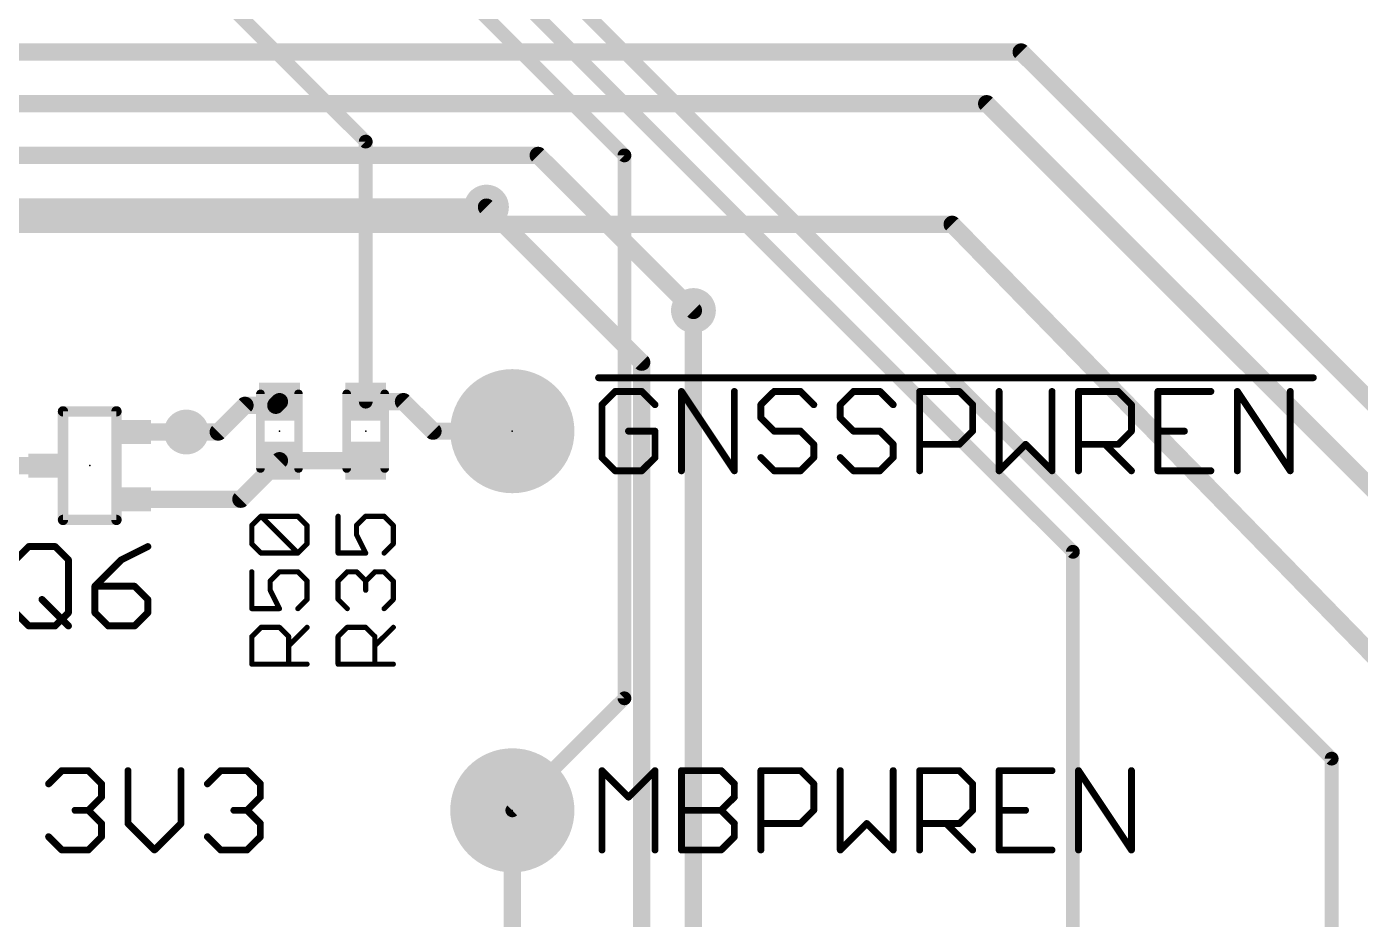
# Model space of a CAD drawing. Extents: x -18 to 144, y -21 to 125.
# Drawn here: x 34.89 to 54.52, y 27.86 to 41.01 of the extents above; entities that cross this region are included whole.
import ezdxf

# ---------------------------------------------------------------- set-up
doc = ezdxf.new("R2010")
doc.units = 0
for name, color, linetype in [('1', 251, 'CONTINUOUS'), ('15', 251, 'CONTINUOUS'), ('16', 175, 'CONTINUOUS'), ('17', 1, 'CONTINUOUS'), ('18', 82, 'CONTINUOUS'), ('21', 253, 'CONTINUOUS'), ('23', 7, 'CONTINUOUS'), ('25', 253, 'CONTINUOUS'), ('27', 251, 'CONTINUOUS')]:
    doc.layers.add(name, color=color, linetype=linetype)

# ---------------------------------------------------------------- blocks, each defined once
blk = doc.blocks.new('ROUNDP')
at = {"const_width": 0.5}
blk.add_lwpolyline([(0, -0.25, 1), (0, 0.25, 1), (0, -0.25)], format="xyb", dxfattribs=at)
blk = doc.blocks.new('RECT')
blk.add_solid([(-0.5, -0.5), (0.5, -0.5), (-0.5, 0.5), (0.5, 0.5)])
blk = doc.blocks.new('ROUNDV')
at = {"const_width": 0.5}
blk.add_lwpolyline([(0, -0.25, 1), (0, 0.25, 1), (0, -0.25)], format="xyb", dxfattribs=at)

msp = doc.modelspace()

# ---------------------------------------------------------------- linework, layer by layer
at = {"layer": '1'}
for points, const_width in [([(34.992, 49.336), (54.102, 30.226)], 0.2032), ([(34.492, 49.074), (50.292, 33.274)], 0.2032), ([(30.226, 48.9712), (39.878, 39.3192)], 0.2032), ([(33.992, 48.812), (43.688, 39.116)], 0.2032), ([(39.878, 39.3192), (39.878, 35.487)], 0.2032), ([(43.688, 39.116), (43.688, 31.115)], 0.2032), ([(37.7063, 35.0393), (38.1, 35.433)], 0.254), ([(38.1, 35.433), (38.554, 35.433)], 0.254), ([(38.554, 35.433), (38.608, 35.487)], 0.254), ([(39.878, 35.487), (40.4336, 35.487)], 0.254), ([(40.4336, 35.487), (40.8686, 35.052)], 0.254), ([(36.4617, 35.0393), (37.2364, 35.0393)], 0.254), ([(37.2364, 35.0393), (37.7063, 35.0393)], 0.254), ([(40.8686, 35.052), (42.037, 35.052)], 0.254), ([(35.1663, 34.544), (34.478, 34.544)], 0.254), ([(38.0397, 34.0487), (38.608, 34.617)], 0.254), ([(39.878, 34.617), (38.608, 34.617)], 0.254), ([(36.4617, 34.0487), (38.0397, 34.0487)], 0.254), ([(50.292, 33.274), (50.292, 25.4)], 0.2032), ([(43.688, 31.115), (42.037, 29.464)], 0.2032), ([(54.102, 30.226), (54.102, 25.4)], 0.2032), ([(42.037, 27.0256), (42.037, 29.464)], 0.254)]:
    msp.add_lwpolyline(points, dxfattribs=dict(at, const_width=const_width))
for points, const_width in [([(39.9288, 39.3192, 1), (39.8272, 39.3192)], 0.1016), ([(39.8421, 39.2833, 1), (39.9139, 39.3551)], 0.1016), ([(43.7388, 39.116, 1), (43.6372, 39.116)], 0.1016), ([(43.6521, 39.0801, 1), (43.7239, 39.1519)], 0.1016), ([(38.1, 35.4965, 1), (38.1, 35.3695)], 0.127), ([(38.1449, 35.3881, 1), (38.0551, 35.4779)], 0.127), ([(38.554, 35.3695, 1), (38.554, 35.4965)], 0.127), ([(38.6529, 35.4421, 1), (38.5631, 35.5319)], 0.127), ([(39.878, 35.5505, 1), (39.878, 35.4235)], 0.127), ([(40.4785, 35.5319, 1), (40.3887, 35.4421)], 0.127), ([(40.4336, 35.4235, 1), (40.4336, 35.5505)], 0.127), ([(38.5091, 35.4779, 1), (38.5989, 35.3881)], 0.127), ([(39.8272, 35.487, 1), (39.9288, 35.487)], 0.1016), ([(36.4617, 35.1028, 1), (36.4617, 34.9758)], 0.127), ([(37.2364, 35.1028, 1), (37.2364, 34.9758)], 0.127), ([(37.2364, 34.9758, 1), (37.2364, 35.1028)], 0.127), ([(37.7063, 34.9758, 1), (37.7063, 35.1028)], 0.127), ([(40.8686, 35.1155, 1), (40.8686, 34.9885)], 0.127), ([(40.8237, 35.0071, 1), (40.9135, 35.0969)], 0.127), ([(42.037, 34.9885, 1), (42.037, 35.1155)], 0.127), ([(37.6614, 35.0842, 1), (37.7512, 34.9944)], 0.127), ([(35.1663, 34.4805, 1), (35.1663, 34.6075)], 0.127), ([(38.608, 34.6805, 1), (38.608, 34.5535)], 0.127), ([(38.6529, 34.5721, 1), (38.5631, 34.6619)], 0.127), ([(39.878, 34.5535, 1), (39.878, 34.6805)], 0.127), ([(36.4617, 34.1122, 1), (36.4617, 33.9852)], 0.127), ([(38.0397, 33.9852, 1), (38.0397, 34.1122)], 0.127), ([(37.9948, 34.0936, 1), (38.0846, 34.0038)], 0.127), ([(50.3428, 33.274, 1), (50.2412, 33.274)], 0.1016), ([(50.2561, 33.2381, 1), (50.3279, 33.3099)], 0.1016), ([(43.6372, 31.115, 1), (43.7388, 31.115)], 0.1016), ([(43.7239, 31.0791, 1), (43.6521, 31.1509)], 0.1016), ([(54.1528, 30.226, 1), (54.0512, 30.226)], 0.1016), ([(54.0661, 30.1901, 1), (54.1379, 30.2619)], 0.1016), ([(42.1005, 29.464, 1), (41.9735, 29.464)], 0.127), ([(42.0011, 29.4999, 1), (42.0729, 29.4281)], 0.1016)]:
    msp.add_lwpolyline(points, format="xyb", dxfattribs=dict(at, const_width=const_width))
at = {"layer": '15', "const_width": 0.254}
for points in [[(31.242, 40.64), (49.53, 40.64)], [(49.53, 40.64), (57.912, 32.258)], [(30.734, 39.878), (49.022, 39.878)], [(49.022, 39.878), (59.436, 29.464)], [(30.226, 39.116), (42.418, 39.116)], [(42.418, 39.116), (44.704, 36.83)], [(29.718, 38.354), (41.656, 38.354)], [(48.514, 38.1), (15.494, 38.1)], [(58.42, 27.94), (48.514, 38.1)]]:
    msp.add_lwpolyline(points, dxfattribs=at)
at = {"layer": '15', "const_width": 0.127}
for points in [[(49.5749, 40.6849, 1), (49.4851, 40.5951)], [(49.53, 40.5765, 1), (49.53, 40.7035)], [(49.0669, 39.9229, 1), (48.9771, 39.8331)], [(49.022, 39.8145, 1), (49.022, 39.9415)], [(42.4629, 39.1609, 1), (42.3731, 39.0711)], [(42.418, 39.0525, 1), (42.418, 39.1795)], [(41.656, 38.2905, 1), (41.656, 38.4175)], [(48.5595, 38.1443, 1), (48.4685, 38.0557)], [(48.514, 38.0365, 1), (48.514, 38.1635)], [(44.6591, 36.7851, 1), (44.7489, 36.8749)]]:
    msp.add_lwpolyline(points, format="xyb", dxfattribs=at)
at = {"layer": '16', "const_width": 0.254}
for points in [[(41.656, 38.354), (43.942, 36.068)], [(44.704, 36.83), (44.704, 22.352)], [(43.942, 36.068), (43.942, 21.9964)]]:
    msp.add_lwpolyline(points, dxfattribs=at)
at = {"layer": '16', "const_width": 0.127}
for points in [[(41.7009, 38.3989, 1), (41.6111, 38.3091)], [(44.7675, 36.83, 1), (44.6405, 36.83)], [(44.0055, 36.068, 1), (43.8785, 36.068)], [(43.8971, 36.0231, 1), (43.9869, 36.1129)]]:
    msp.add_lwpolyline(points, format="xyb", dxfattribs=at)
at = {"layer": '21'}
for points, const_width in [([(43.307, 35.8394), (53.8316, 35.8394)], 0.1016), ([(38.328, 35.602), (38.328, 34.502)], 0.127), ([(38.888, 35.602), (38.888, 34.502)], 0.127), ([(39.598, 34.502), (39.598, 35.602)], 0.127), ([(40.158, 34.502), (40.158, 35.602)], 0.127), ([(43.5527, 35.6372), (43.3578, 35.4423)], 0.1016), ([(43.9425, 35.6372), (43.5527, 35.6372)], 0.1016), ([(44.1374, 35.4423), (43.9425, 35.6372)], 0.1016), ([(44.5272, 34.4678), (44.5272, 35.6372)], 0.1016), ([(44.5272, 35.6372), (45.3068, 34.4678)], 0.1016), ([(45.3068, 34.4678), (45.3068, 35.6372)], 0.1016), ([(45.8915, 35.6372), (45.6966, 35.4423)], 0.1016), ([(46.2813, 35.6372), (45.8915, 35.6372)], 0.1016), ([(46.4762, 35.4423), (46.2813, 35.6372)], 0.1016), ([(47.0609, 35.6372), (46.866, 35.4423)], 0.1016), ([(47.4507, 35.6372), (47.0609, 35.6372)], 0.1016), ([(47.6456, 35.4423), (47.4507, 35.6372)], 0.1016), ([(48.0354, 34.4678), (48.0354, 35.6372)], 0.1016), ([(48.0354, 35.6372), (48.6201, 35.6372)], 0.1016), ([(48.6201, 35.6372), (48.815, 35.4423)], 0.1016), ([(49.2048, 35.6372), (49.2048, 34.4678)], 0.1016), ([(49.9844, 34.4678), (49.9844, 35.6372)], 0.1016), ([(50.3742, 34.4678), (50.3742, 35.6372)], 0.1016), ([(50.3742, 35.6372), (50.9589, 35.6372)], 0.1016), ([(50.9589, 35.6372), (51.1538, 35.4423)], 0.1016), ([(52.3232, 35.6372), (51.5436, 35.6372)], 0.1016), ([(51.5436, 35.6372), (51.5436, 34.4678)], 0.1016), ([(52.713, 34.4678), (52.713, 35.6372)], 0.1016), ([(52.713, 35.6372), (53.4926, 34.4678)], 0.1016), ([(53.4926, 34.4678), (53.4926, 35.6372)], 0.1016), ([(36.2077, 35.3441), (35.4203, 35.3441)], 0.1524), ([(35.4203, 35.3441), (35.4203, 33.7439)], 0.1524), ([(36.2077, 33.7439), (36.2077, 35.3441)], 0.1524), ([(43.3578, 35.4423), (43.3578, 34.6627)], 0.1016), ([(45.6966, 35.4423), (45.6966, 35.2474)], 0.1016), ([(46.866, 35.4423), (46.866, 35.2474)], 0.1016), ([(48.815, 35.4423), (48.815, 35.0525)], 0.1016), ([(51.1538, 35.4423), (51.1538, 35.0525)], 0.1016), ([(45.6966, 35.2474), (45.8915, 35.0525)], 0.1016), ([(46.866, 35.2474), (47.0609, 35.0525)], 0.1016), ([(44.1374, 35.0525), (43.7476, 35.0525)], 0.1016), ([(44.1374, 34.6627), (44.1374, 35.0525)], 0.1016), ([(45.8915, 35.0525), (46.2813, 35.0525)], 0.1016), ([(46.2813, 35.0525), (46.4762, 34.8576)], 0.1016), ([(47.0609, 35.0525), (47.4507, 35.0525)], 0.1016), ([(47.4507, 35.0525), (47.6456, 34.8576)], 0.1016), ([(48.815, 35.0525), (48.6201, 34.8576)], 0.1016), ([(51.1538, 35.0525), (50.9589, 34.8576)], 0.1016), ([(51.5436, 35.0525), (51.9334, 35.0525)], 0.1016), ([(46.4762, 34.8576), (46.4762, 34.6627)], 0.1016), ([(47.6456, 34.8576), (47.6456, 34.6627)], 0.1016), ([(48.6201, 34.8576), (48.0354, 34.8576)], 0.1016), ([(49.2048, 34.4678), (49.5946, 34.8576)], 0.1016), ([(49.5946, 34.8576), (49.9844, 34.4678)], 0.1016), ([(50.9589, 34.8576), (50.3742, 34.8576)], 0.1016), ([(50.764, 34.8576), (51.1538, 34.4678)], 0.1016), ([(43.3578, 34.6627), (43.5527, 34.4678)], 0.1016), ([(43.9425, 34.4678), (44.1374, 34.6627)], 0.1016), ([(45.8915, 34.4678), (45.6966, 34.6627)], 0.1016), ([(46.4762, 34.6627), (46.2813, 34.4678)], 0.1016), ([(47.0609, 34.4678), (46.866, 34.6627)], 0.1016), ([(47.6456, 34.6627), (47.4507, 34.4678)], 0.1016), ([(43.5527, 34.4678), (43.9425, 34.4678)], 0.1016), ([(46.2813, 34.4678), (45.8915, 34.4678)], 0.1016), ([(47.4507, 34.4678), (47.0609, 34.4678)], 0.1016), ([(51.5436, 34.4678), (52.3232, 34.4678)], 0.1016), ([(35.4203, 33.7439), (36.2077, 33.7439)], 0.1524), ([(35.2084, 29.8543), (35.4033, 30.0492)], 0.1016), ([(35.4033, 30.0492), (35.7931, 30.0492)], 0.1016), ([(35.7931, 30.0492), (35.988, 29.8543)], 0.1016), ([(36.3778, 30.0492), (36.3778, 29.2696)], 0.1016), ([(37.1574, 29.2696), (37.1574, 30.0492)], 0.1016), ([(37.5472, 29.8543), (37.7421, 30.0492)], 0.1016), ([(37.7421, 30.0492), (38.1319, 30.0492)], 0.1016), ([(38.1319, 30.0492), (38.3268, 29.8543)], 0.1016), ([(43.3578, 28.8798), (43.3578, 30.0492)], 0.1016), ([(43.3578, 30.0492), (43.7476, 29.6594)], 0.1016), ([(43.7476, 29.6594), (44.1374, 30.0492)], 0.1016), ([(44.1374, 30.0492), (44.1374, 28.8798)], 0.1016), ([(44.5272, 28.8798), (44.5272, 30.0492)], 0.1016), ([(44.5272, 30.0492), (45.1119, 30.0492)], 0.1016), ([(45.1119, 30.0492), (45.3068, 29.8543)], 0.1016), ([(45.6966, 28.8798), (45.6966, 30.0492)], 0.1016), ([(45.6966, 30.0492), (46.2813, 30.0492)], 0.1016), ([(46.2813, 30.0492), (46.4762, 29.8543)], 0.1016), ([(46.866, 30.0492), (46.866, 28.8798)], 0.1016), ([(47.6456, 28.8798), (47.6456, 30.0492)], 0.1016), ([(48.0354, 28.8798), (48.0354, 30.0492)], 0.1016), ([(48.0354, 30.0492), (48.6201, 30.0492)], 0.1016), ([(48.6201, 30.0492), (48.815, 29.8543)], 0.1016), ([(49.9844, 30.0492), (49.2048, 30.0492)], 0.1016), ([(49.2048, 30.0492), (49.2048, 28.8798)], 0.1016), ([(50.3742, 28.8798), (50.3742, 30.0492)], 0.1016), ([(50.3742, 30.0492), (51.1538, 28.8798)], 0.1016), ([(51.1538, 28.8798), (51.1538, 30.0492)], 0.1016), ([(35.988, 29.8543), (35.988, 29.6594)], 0.1016), ([(38.3268, 29.8543), (38.3268, 29.6594)], 0.1016), ([(45.3068, 29.8543), (45.3068, 29.6594)], 0.1016), ([(46.4762, 29.8543), (46.4762, 29.4645)], 0.1016), ([(48.815, 29.8543), (48.815, 29.4645)], 0.1016), ([(35.988, 29.6594), (35.7931, 29.4645)], 0.1016), ([(38.3268, 29.6594), (38.1319, 29.4645)], 0.1016), ([(45.3068, 29.6594), (45.1119, 29.4645)], 0.1016), ([(35.7931, 29.4645), (35.5982, 29.4645)], 0.1016), ([(35.7931, 29.4645), (35.988, 29.2696)], 0.1016), ([(38.1319, 29.4645), (37.937, 29.4645)], 0.1016), ([(38.1319, 29.4645), (38.3268, 29.2696)], 0.1016), ([(44.5272, 29.4645), (45.1119, 29.4645)], 0.1016), ([(45.1119, 29.4645), (45.3068, 29.2696)], 0.1016), ([(46.4762, 29.4645), (46.2813, 29.2696)], 0.1016), ([(48.815, 29.4645), (48.6201, 29.2696)], 0.1016), ([(49.2048, 29.4645), (49.5946, 29.4645)], 0.1016), ([(35.988, 29.2696), (35.988, 29.0747)], 0.1016), ([(36.3778, 29.2696), (36.7676, 28.8798)], 0.1016), ([(36.7676, 28.8798), (37.1574, 29.2696)], 0.1016), ([(38.3268, 29.2696), (38.3268, 29.0747)], 0.1016), ([(45.3068, 29.2696), (45.3068, 29.0747)], 0.1016), ([(46.2813, 29.2696), (45.6966, 29.2696)], 0.1016), ([(46.866, 28.8798), (47.2558, 29.2696)], 0.1016), ([(47.2558, 29.2696), (47.6456, 28.8798)], 0.1016), ([(48.6201, 29.2696), (48.0354, 29.2696)], 0.1016), ([(48.4252, 29.2696), (48.815, 28.8798)], 0.1016), ([(35.4033, 28.8798), (35.2084, 29.0747)], 0.1016), ([(35.988, 29.0747), (35.7931, 28.8798)], 0.1016), ([(37.7421, 28.8798), (37.5472, 29.0747)], 0.1016), ([(38.3268, 29.0747), (38.1319, 28.8798)], 0.1016), ([(45.3068, 29.0747), (45.1119, 28.8798)], 0.1016), ([(35.7931, 28.8798), (35.4033, 28.8798)], 0.1016), ([(38.1319, 28.8798), (37.7421, 28.8798)], 0.1016), ([(45.1119, 28.8798), (44.5272, 28.8798)], 0.1016), ([(49.2048, 28.8798), (49.9844, 28.8798)], 0.1016)]:
    msp.add_lwpolyline(points, dxfattribs=dict(at, const_width=const_width))
for points, const_width in [([(43.307, 35.8648, 1), (43.307, 35.814)], 0.0508), ([(53.8316, 35.814, 1), (53.8316, 35.8648)], 0.0508), ([(38.3598, 35.602, 1), (38.2963, 35.602)], 0.0635), ([(38.9198, 35.602, 1), (38.8563, 35.602)], 0.0635), ([(39.6298, 35.602, 1), (39.5662, 35.602)], 0.0635), ([(40.1898, 35.602, 1), (40.1262, 35.602)], 0.0635), ([(43.5527, 35.6626, 1), (43.5527, 35.6118)], 0.0508), ([(43.5707, 35.6192, 1), (43.5347, 35.6552)], 0.0508), ([(43.9605, 35.6552, 1), (43.9245, 35.6192)], 0.0508), ([(43.9425, 35.6118, 1), (43.9425, 35.6626)], 0.0508), ([(44.5526, 35.6372, 1), (44.5018, 35.6372)], 0.0508), ([(44.5483, 35.6513, 1), (44.5061, 35.6231)], 0.0508), ([(45.3322, 35.6372, 1), (45.2814, 35.6372)], 0.0508), ([(45.8915, 35.6626, 1), (45.8915, 35.6118)], 0.0508), ([(45.9095, 35.6192, 1), (45.8735, 35.6552)], 0.0508), ([(46.2993, 35.6552, 1), (46.2633, 35.6192)], 0.0508), ([(46.2813, 35.6118, 1), (46.2813, 35.6626)], 0.0508), ([(47.0609, 35.6626, 1), (47.0609, 35.6118)], 0.0508), ([(47.0788, 35.6192, 1), (47.0429, 35.6552)], 0.0508), ([(47.4686, 35.6552, 1), (47.4327, 35.6192)], 0.0508), ([(47.4507, 35.6118, 1), (47.4507, 35.6626)], 0.0508), ([(48.0608, 35.6372, 1), (48.01, 35.6372)], 0.0508), ([(48.0354, 35.6626, 1), (48.0354, 35.6118)], 0.0508), ([(48.638, 35.6552, 1), (48.6021, 35.6192)], 0.0508), ([(48.6201, 35.6118, 1), (48.6201, 35.6626)], 0.0508), ([(49.2302, 35.6372, 1), (49.1794, 35.6372)], 0.0508), ([(50.0098, 35.6372, 1), (49.959, 35.6372)], 0.0508), ([(50.3996, 35.6372, 1), (50.3488, 35.6372)], 0.0508), ([(50.3742, 35.6626, 1), (50.3742, 35.6118)], 0.0508), ([(50.9768, 35.6552, 1), (50.9409, 35.6192)], 0.0508), ([(50.9589, 35.6118, 1), (50.9589, 35.6626)], 0.0508), ([(51.5436, 35.6626, 1), (51.5436, 35.6118)], 0.0508), ([(51.569, 35.6372, 1), (51.5182, 35.6372)], 0.0508), ([(52.3232, 35.6118, 1), (52.3232, 35.6626)], 0.0508), ([(52.7341, 35.6513, 1), (52.6918, 35.6231)], 0.0508), ([(52.7384, 35.6372, 1), (52.6876, 35.6372)], 0.0508), ([(53.518, 35.6372, 1), (53.4672, 35.6372)], 0.0508), ([(35.4203, 35.3822, 1), (35.4203, 35.306)], 0.0762), ([(35.4584, 35.3441, 1), (35.3822, 35.3441)], 0.0762), ([(36.2458, 35.3441, 1), (36.1696, 35.3441)], 0.0762), ([(36.2077, 35.306, 1), (36.2077, 35.3822)], 0.0762), ([(43.3398, 35.4603, 1), (43.3758, 35.4243)], 0.0508), ([(43.3832, 35.4423, 1), (43.3324, 35.4423)], 0.0508), ([(44.1194, 35.4243, 1), (44.1554, 35.4603)], 0.0508), ([(45.6786, 35.4603, 1), (45.7146, 35.4243)], 0.0508), ([(45.722, 35.4423, 1), (45.6712, 35.4423)], 0.0508), ([(46.4582, 35.4243, 1), (46.4942, 35.4603)], 0.0508), ([(46.848, 35.4603, 1), (46.884, 35.4243)], 0.0508), ([(46.8914, 35.4423, 1), (46.8406, 35.4423)], 0.0508), ([(47.6276, 35.4243, 1), (47.6635, 35.4603)], 0.0508), ([(48.8404, 35.4423, 1), (48.7896, 35.4423)], 0.0508), ([(48.797, 35.4243, 1), (48.8329, 35.4603)], 0.0508), ([(51.1792, 35.4423, 1), (51.1284, 35.4423)], 0.0508), ([(51.1358, 35.4243, 1), (51.1717, 35.4603)], 0.0508), ([(45.7146, 35.2654, 1), (45.6786, 35.2294)], 0.0508), ([(45.6712, 35.2474, 1), (45.722, 35.2474)], 0.0508), ([(46.884, 35.2654, 1), (46.848, 35.2294)], 0.0508), ([(46.8406, 35.2474, 1), (46.8914, 35.2474)], 0.0508), ([(43.7476, 35.0779, 1), (43.7476, 35.0271)], 0.0508), ([(44.1628, 35.0525, 1), (44.112, 35.0525)], 0.0508), ([(44.1374, 35.0271, 1), (44.1374, 35.0779)], 0.0508), ([(45.8915, 35.0779, 1), (45.8915, 35.0271)], 0.0508), ([(45.8735, 35.0345, 1), (45.9095, 35.0705)], 0.0508), ([(46.2993, 35.0705, 1), (46.2633, 35.0345)], 0.0508), ([(46.2813, 35.0271, 1), (46.2813, 35.0779)], 0.0508), ([(47.0609, 35.0779, 1), (47.0609, 35.0271)], 0.0508), ([(47.0429, 35.0345, 1), (47.0788, 35.0705)], 0.0508), ([(47.4686, 35.0705, 1), (47.4327, 35.0345)], 0.0508), ([(47.4507, 35.0271, 1), (47.4507, 35.0779)], 0.0508), ([(48.7896, 35.0525, 1), (48.8404, 35.0525)], 0.0508), ([(48.8329, 35.0345, 1), (48.797, 35.0705)], 0.0508), ([(51.1284, 35.0525, 1), (51.1792, 35.0525)], 0.0508), ([(51.1717, 35.0345, 1), (51.1358, 35.0705)], 0.0508), ([(51.5436, 35.0779, 1), (51.5436, 35.0271)], 0.0508), ([(51.9334, 35.0271, 1), (51.9334, 35.0779)], 0.0508), ([(46.5016, 34.8576, 1), (46.4508, 34.8576)], 0.0508), ([(46.4582, 34.8396, 1), (46.4942, 34.8756)], 0.0508), ([(47.671, 34.8576, 1), (47.6202, 34.8576)], 0.0508), ([(47.6276, 34.8396, 1), (47.6635, 34.8756)], 0.0508), ([(48.0354, 34.883, 1), (48.0354, 34.8322)], 0.0508), ([(48.6021, 34.8756, 1), (48.638, 34.8396)], 0.0508), ([(48.6201, 34.8322, 1), (48.6201, 34.883)], 0.0508), ([(49.6125, 34.8756, 1), (49.5766, 34.8396)], 0.0508), ([(49.6125, 34.8396, 1), (49.5766, 34.8756)], 0.0508), ([(50.3742, 34.883, 1), (50.3742, 34.8322)], 0.0508), ([(50.7819, 34.8756, 1), (50.746, 34.8396)], 0.0508), ([(50.9409, 34.8756, 1), (50.9768, 34.8396)], 0.0508), ([(50.9589, 34.8322, 1), (50.9589, 34.883)], 0.0508), ([(43.3758, 34.6807, 1), (43.3398, 34.6447)], 0.0508), ([(43.3324, 34.6627, 1), (43.3832, 34.6627)], 0.0508), ([(44.112, 34.6627, 1), (44.1628, 34.6627)], 0.0508), ([(44.1554, 34.6447, 1), (44.1194, 34.6807)], 0.0508), ([(45.7146, 34.6807, 1), (45.6786, 34.6447)], 0.0508), ([(46.4508, 34.6627, 1), (46.5016, 34.6627)], 0.0508), ([(46.4942, 34.6447, 1), (46.4582, 34.6807)], 0.0508), ([(46.884, 34.6807, 1), (46.848, 34.6447)], 0.0508), ([(47.6202, 34.6627, 1), (47.671, 34.6627)], 0.0508), ([(47.6635, 34.6447, 1), (47.6276, 34.6807)], 0.0508), ([(38.2963, 34.502, 1), (38.3598, 34.502)], 0.0635), ([(38.8563, 34.502, 1), (38.9198, 34.502)], 0.0635), ([(39.5662, 34.502, 1), (39.6298, 34.502)], 0.0635), ([(40.1262, 34.502, 1), (40.1898, 34.502)], 0.0635), ([(43.5527, 34.4932, 1), (43.5527, 34.4424)], 0.0508), ([(43.5347, 34.4498, 1), (43.5707, 34.4858)], 0.0508), ([(43.9245, 34.4858, 1), (43.9605, 34.4498)], 0.0508), ([(43.9425, 34.4424, 1), (43.9425, 34.4932)], 0.0508), ([(44.5018, 34.4678, 1), (44.5526, 34.4678)], 0.0508), ([(45.2814, 34.4678, 1), (45.3322, 34.4678)], 0.0508), ([(45.2857, 34.4537, 1), (45.3279, 34.4819)], 0.0508), ([(45.8915, 34.4932, 1), (45.8915, 34.4424)], 0.0508), ([(45.8735, 34.4498, 1), (45.9095, 34.4858)], 0.0508), ([(46.2633, 34.4858, 1), (46.2993, 34.4498)], 0.0508), ([(46.2813, 34.4424, 1), (46.2813, 34.4932)], 0.0508), ([(47.0609, 34.4932, 1), (47.0609, 34.4424)], 0.0508), ([(47.0429, 34.4498, 1), (47.0788, 34.4858)], 0.0508), ([(47.4327, 34.4858, 1), (47.4686, 34.4498)], 0.0508), ([(47.4507, 34.4424, 1), (47.4507, 34.4932)], 0.0508), ([(48.01, 34.4678, 1), (48.0608, 34.4678)], 0.0508), ([(49.1868, 34.4858, 1), (49.2227, 34.4498)], 0.0508), ([(49.1794, 34.4678, 1), (49.2302, 34.4678)], 0.0508), ([(49.959, 34.4678, 1), (50.0098, 34.4678)], 0.0508), ([(49.9664, 34.4498, 1), (50.0023, 34.4858)], 0.0508), ([(50.3488, 34.4678, 1), (50.3996, 34.4678)], 0.0508), ([(51.1358, 34.4498, 1), (51.1717, 34.4858)], 0.0508), ([(51.5436, 34.4932, 1), (51.5436, 34.4424)], 0.0508), ([(51.5182, 34.4678, 1), (51.569, 34.4678)], 0.0508), ([(52.3232, 34.4424, 1), (52.3232, 34.4932)], 0.0508), ([(52.6876, 34.4678, 1), (52.7384, 34.4678)], 0.0508), ([(53.4672, 34.4678, 1), (53.518, 34.4678)], 0.0508), ([(53.4714, 34.4537, 1), (53.5137, 34.4819)], 0.0508), ([(35.4203, 33.782, 1), (35.4203, 33.7058)], 0.0762), ([(35.3822, 33.7439, 1), (35.4584, 33.7439)], 0.0762), ([(36.1696, 33.7439, 1), (36.2458, 33.7439)], 0.0762), ([(36.2077, 33.7058, 1), (36.2077, 33.782)], 0.0762), ([(35.4033, 30.0746, 1), (35.4033, 30.0238)], 0.0508), ([(35.4212, 30.0312, 1), (35.3853, 30.0672)], 0.0508), ([(35.811, 30.0672, 1), (35.7751, 30.0312)], 0.0508), ([(35.7931, 30.0238, 1), (35.7931, 30.0746)], 0.0508), ([(36.4032, 30.0492, 1), (36.3524, 30.0492)], 0.0508), ([(37.1828, 30.0492, 1), (37.132, 30.0492)], 0.0508), ([(37.7421, 30.0746, 1), (37.7421, 30.0238)], 0.0508), ([(37.76, 30.0312, 1), (37.7241, 30.0672)], 0.0508), ([(38.1498, 30.0672, 1), (38.1139, 30.0312)], 0.0508), ([(38.1319, 30.0238, 1), (38.1319, 30.0746)], 0.0508), ([(43.3758, 30.0672, 1), (43.3398, 30.0312)], 0.0508), ([(43.3832, 30.0492, 1), (43.3324, 30.0492)], 0.0508), ([(44.1628, 30.0492, 1), (44.112, 30.0492)], 0.0508), ([(44.1554, 30.0312, 1), (44.1194, 30.0672)], 0.0508), ([(44.5526, 30.0492, 1), (44.5018, 30.0492)], 0.0508), ([(44.5272, 30.0746, 1), (44.5272, 30.0238)], 0.0508), ([(45.1299, 30.0672, 1), (45.0939, 30.0312)], 0.0508), ([(45.1119, 30.0238, 1), (45.1119, 30.0746)], 0.0508), ([(45.722, 30.0492, 1), (45.6712, 30.0492)], 0.0508), ([(45.6966, 30.0746, 1), (45.6966, 30.0238)], 0.0508), ([(46.2993, 30.0672, 1), (46.2633, 30.0312)], 0.0508), ([(46.2813, 30.0238, 1), (46.2813, 30.0746)], 0.0508), ([(46.8914, 30.0492, 1), (46.8406, 30.0492)], 0.0508), ([(47.671, 30.0492, 1), (47.6202, 30.0492)], 0.0508), ([(48.0608, 30.0492, 1), (48.01, 30.0492)], 0.0508), ([(48.0354, 30.0746, 1), (48.0354, 30.0238)], 0.0508), ([(48.638, 30.0672, 1), (48.6021, 30.0312)], 0.0508), ([(48.6201, 30.0238, 1), (48.6201, 30.0746)], 0.0508), ([(49.2048, 30.0746, 1), (49.2048, 30.0238)], 0.0508), ([(49.2302, 30.0492, 1), (49.1794, 30.0492)], 0.0508), ([(49.9844, 30.0238, 1), (49.9844, 30.0746)], 0.0508), ([(50.3953, 30.0633, 1), (50.353, 30.0351)], 0.0508), ([(50.3996, 30.0492, 1), (50.3488, 30.0492)], 0.0508), ([(51.1792, 30.0492, 1), (51.1284, 30.0492)], 0.0508), ([(35.1904, 29.8723, 1), (35.2263, 29.8363)], 0.0508), ([(36.0134, 29.8543, 1), (35.9626, 29.8543)], 0.0508), ([(35.97, 29.8363, 1), (36.0059, 29.8723)], 0.0508), ([(37.5292, 29.8723, 1), (37.5651, 29.8363)], 0.0508), ([(38.3522, 29.8543, 1), (38.3014, 29.8543)], 0.0508), ([(38.3088, 29.8363, 1), (38.3447, 29.8723)], 0.0508), ([(45.3322, 29.8543, 1), (45.2814, 29.8543)], 0.0508), ([(45.2888, 29.8363, 1), (45.3248, 29.8723)], 0.0508), ([(46.5016, 29.8543, 1), (46.4508, 29.8543)], 0.0508), ([(46.4582, 29.8363, 1), (46.4942, 29.8723)], 0.0508), ([(48.8404, 29.8543, 1), (48.7896, 29.8543)], 0.0508), ([(48.797, 29.8363, 1), (48.8329, 29.8723)], 0.0508), ([(35.9626, 29.6594, 1), (36.0134, 29.6594)], 0.0508), ([(36.0059, 29.6414, 1), (35.97, 29.6774)], 0.0508), ([(38.3014, 29.6594, 1), (38.3522, 29.6594)], 0.0508), ([(38.3447, 29.6414, 1), (38.3088, 29.6774)], 0.0508), ([(43.7296, 29.6774, 1), (43.7656, 29.6414)], 0.0508), ([(43.7296, 29.6414, 1), (43.7656, 29.6774)], 0.0508), ([(45.2814, 29.6594, 1), (45.3322, 29.6594)], 0.0508), ([(45.3248, 29.6414, 1), (45.2888, 29.6774)], 0.0508), ([(35.5982, 29.4899, 1), (35.5982, 29.4391)], 0.0508), ([(35.811, 29.4825, 1), (35.7751, 29.4465)], 0.0508), ([(35.7751, 29.4825, 1), (35.811, 29.4465)], 0.0508), ([(35.7931, 29.4391, 1), (35.7931, 29.4899)], 0.0508), ([(37.937, 29.4899, 1), (37.937, 29.4391)], 0.0508), ([(38.1498, 29.4825, 1), (38.1139, 29.4465)], 0.0508), ([(38.1139, 29.4825, 1), (38.1498, 29.4465)], 0.0508), ([(38.1319, 29.4391, 1), (38.1319, 29.4899)], 0.0508), ([(44.5272, 29.4899, 1), (44.5272, 29.4391)], 0.0508), ([(45.1299, 29.4825, 1), (45.0939, 29.4465)], 0.0508), ([(45.0939, 29.4825, 1), (45.1299, 29.4465)], 0.0508), ([(45.1119, 29.4391, 1), (45.1119, 29.4899)], 0.0508), ([(46.4508, 29.4645, 1), (46.5016, 29.4645)], 0.0508), ([(46.4942, 29.4465, 1), (46.4582, 29.4825)], 0.0508), ([(48.7896, 29.4645, 1), (48.8404, 29.4645)], 0.0508), ([(48.8329, 29.4465, 1), (48.797, 29.4825)], 0.0508), ([(49.2048, 29.4899, 1), (49.2048, 29.4391)], 0.0508), ([(49.5946, 29.4391, 1), (49.5946, 29.4899)], 0.0508), ([(36.0134, 29.2696, 1), (35.9626, 29.2696)], 0.0508), ([(35.97, 29.2516, 1), (36.0059, 29.2876)], 0.0508), ([(36.3957, 29.2876, 1), (36.3598, 29.2516)], 0.0508), ([(36.3524, 29.2696, 1), (36.4032, 29.2696)], 0.0508), ([(37.132, 29.2696, 1), (37.1828, 29.2696)], 0.0508), ([(37.1753, 29.2516, 1), (37.1394, 29.2876)], 0.0508), ([(38.3522, 29.2696, 1), (38.3014, 29.2696)], 0.0508), ([(38.3088, 29.2516, 1), (38.3447, 29.2876)], 0.0508), ([(45.3322, 29.2696, 1), (45.2814, 29.2696)], 0.0508), ([(45.2888, 29.2516, 1), (45.3248, 29.2876)], 0.0508), ([(45.6966, 29.295, 1), (45.6966, 29.2442)], 0.0508), ([(46.2633, 29.2876, 1), (46.2993, 29.2516)], 0.0508), ([(46.2813, 29.2442, 1), (46.2813, 29.295)], 0.0508), ([(47.2737, 29.2876, 1), (47.2378, 29.2516)], 0.0508), ([(47.2737, 29.2516, 1), (47.2378, 29.2876)], 0.0508), ([(48.0354, 29.295, 1), (48.0354, 29.2442)], 0.0508), ([(48.4431, 29.2876, 1), (48.4072, 29.2516)], 0.0508), ([(48.6021, 29.2876, 1), (48.638, 29.2516)], 0.0508), ([(48.6201, 29.2442, 1), (48.6201, 29.295)], 0.0508), ([(35.2263, 29.0927, 1), (35.1904, 29.0567)], 0.0508), ([(35.9626, 29.0747, 1), (36.0134, 29.0747)], 0.0508), ([(36.0059, 29.0567, 1), (35.97, 29.0927)], 0.0508), ([(37.5651, 29.0927, 1), (37.5292, 29.0567)], 0.0508), ([(38.3014, 29.0747, 1), (38.3522, 29.0747)], 0.0508), ([(38.3447, 29.0567, 1), (38.3088, 29.0927)], 0.0508), ([(45.2814, 29.0747, 1), (45.3322, 29.0747)], 0.0508), ([(45.3248, 29.0567, 1), (45.2888, 29.0927)], 0.0508), ([(35.4033, 28.9052, 1), (35.4033, 28.8544)], 0.0508), ([(35.3853, 28.8618, 1), (35.4212, 28.8978)], 0.0508), ([(35.7751, 28.8978, 1), (35.811, 28.8618)], 0.0508), ([(35.7931, 28.8544, 1), (35.7931, 28.9052)], 0.0508), ([(36.7496, 28.8978, 1), (36.7855, 28.8618)], 0.0508), ([(36.7496, 28.8618, 1), (36.7855, 28.8978)], 0.0508), ([(37.7421, 28.9052, 1), (37.7421, 28.8544)], 0.0508), ([(37.7241, 28.8618, 1), (37.76, 28.8978)], 0.0508), ([(38.1139, 28.8978, 1), (38.1498, 28.8618)], 0.0508), ([(38.1319, 28.8544, 1), (38.1319, 28.9052)], 0.0508), ([(43.3324, 28.8798, 1), (43.3832, 28.8798)], 0.0508), ([(44.112, 28.8798, 1), (44.1628, 28.8798)], 0.0508), ([(44.5272, 28.9052, 1), (44.5272, 28.8544)], 0.0508), ([(44.5018, 28.8798, 1), (44.5526, 28.8798)], 0.0508), ([(45.0939, 28.8978, 1), (45.1299, 28.8618)], 0.0508), ([(45.1119, 28.8544, 1), (45.1119, 28.9052)], 0.0508), ([(45.6712, 28.8798, 1), (45.722, 28.8798)], 0.0508), ([(46.848, 28.8978, 1), (46.884, 28.8618)], 0.0508), ([(46.8406, 28.8798, 1), (46.8914, 28.8798)], 0.0508), ([(47.6202, 28.8798, 1), (47.671, 28.8798)], 0.0508), ([(47.6276, 28.8618, 1), (47.6635, 28.8978)], 0.0508), ([(48.01, 28.8798, 1), (48.0608, 28.8798)], 0.0508), ([(48.797, 28.8618, 1), (48.8329, 28.8978)], 0.0508), ([(49.2048, 28.9052, 1), (49.2048, 28.8544)], 0.0508), ([(49.1794, 28.8798, 1), (49.2302, 28.8798)], 0.0508), ([(49.9844, 28.8544, 1), (49.9844, 28.9052)], 0.0508), ([(50.3488, 28.8798, 1), (50.3996, 28.8798)], 0.0508), ([(51.1284, 28.8798, 1), (51.1792, 28.8798)], 0.0508), ([(51.1326, 28.8657, 1), (51.1749, 28.8939)], 0.0508)]:
    msp.add_lwpolyline(points, format="xyb", dxfattribs=dict(at, const_width=const_width))
at = {"layer": '23'}
for p in [(38.608, 35.052), (39.878, 35.052), (42.037, 35.052), (35.814, 34.544), (42.037, 29.464)]:
    msp.add_point(p, dxfattribs=at)
at = {"layer": '25', "const_width": 0.0762}
for points in [[(38.2009, 33.6623), (38.3365, 33.7978)], [(38.3365, 33.7978), (38.8788, 33.7978)], [(38.8788, 33.2555), (38.3365, 33.7978)], [(38.8788, 33.7978), (39.0144, 33.6623)], [(39.4709, 33.7978), (39.4709, 33.2555)], [(39.7421, 33.6623), (39.8777, 33.7978)], [(39.8777, 33.7978), (40.1488, 33.7978)], [(40.1488, 33.7978), (40.2844, 33.6623)], [(38.2009, 33.3911), (38.2009, 33.6623)], [(39.0144, 33.6623), (39.0144, 33.3911)], [(39.7421, 33.5267), (39.7421, 33.6623)], [(40.2844, 33.6623), (40.2844, 33.3911)], [(38.3365, 33.2555), (38.2009, 33.3911)], [(39.0144, 33.3911), (38.8788, 33.2555)], [(39.8777, 33.2555), (39.7421, 33.5267)], [(40.2844, 33.3911), (40.1488, 33.2555)], [(38.8788, 33.2555), (38.3365, 33.2555)], [(39.4709, 33.2555), (39.8777, 33.2555)], [(38.2009, 32.9793), (38.2009, 32.4369)], [(38.4721, 32.8437), (38.6077, 32.9793)], [(38.6077, 32.9793), (38.8788, 32.9793)], [(38.8788, 32.9793), (39.0144, 32.8437)], [(39.4709, 32.8437), (39.6065, 32.9793)], [(39.6065, 32.9793), (39.7421, 32.9793)], [(39.7421, 32.9793), (39.8777, 32.8437)], [(39.8777, 32.8437), (40.0132, 32.9793)], [(40.0132, 32.9793), (40.1488, 32.9793)], [(40.1488, 32.9793), (40.2844, 32.8437)], [(38.4721, 32.7081), (38.4721, 32.8437)], [(39.0144, 32.8437), (39.0144, 32.5725)], [(39.4709, 32.5725), (39.4709, 32.8437)], [(39.8777, 32.8437), (39.8777, 32.7081)], [(40.2844, 32.8437), (40.2844, 32.5725)], [(38.6077, 32.4369), (38.4721, 32.7081)], [(39.0144, 32.5725), (38.8788, 32.4369)], [(39.6065, 32.4369), (39.4709, 32.5725)], [(40.2844, 32.5725), (40.1488, 32.4369)], [(38.2009, 32.4369), (38.6077, 32.4369)], [(38.2009, 32.0251), (38.3365, 32.1607)], [(38.2009, 31.6184), (38.2009, 32.0251)], [(38.3365, 32.1607), (38.6077, 32.1607)], [(38.6077, 32.1607), (38.7432, 32.0251)], [(38.7432, 31.8895), (39.0144, 32.1607)], [(38.7432, 32.0251), (38.7432, 31.6184)], [(39.4709, 32.0251), (39.6065, 32.1607)], [(39.4709, 31.6184), (39.4709, 32.0251)], [(39.6065, 32.1607), (39.8777, 32.1607)], [(39.8777, 32.1607), (40.0132, 32.0251)], [(40.0132, 31.8895), (40.2844, 32.1607)], [(40.0132, 32.0251), (40.0132, 31.6184)], [(39.0144, 31.6184), (38.2009, 31.6184)], [(40.2844, 31.6184), (39.4709, 31.6184)]]:
    msp.add_lwpolyline(points, dxfattribs=at)
at = {"layer": '25', "const_width": 0.0381}
for points in [[(38.35, 33.8113, 1), (38.323, 33.7844)], [(38.3365, 33.8169, 1), (38.3365, 33.7788)], [(38.35, 33.7844, 1), (38.323, 33.8113)], [(38.8923, 33.8113, 1), (38.8653, 33.7844)], [(38.8788, 33.7788, 1), (38.8788, 33.8169)], [(39.49, 33.7978, 1), (39.4519, 33.7978)], [(39.8777, 33.8169, 1), (39.8777, 33.7788)], [(39.8911, 33.7844, 1), (39.8642, 33.8113)], [(40.1623, 33.8113, 1), (40.1353, 33.7844)], [(40.1488, 33.7788, 1), (40.1488, 33.8169)], [(38.22, 33.6623, 1), (38.1819, 33.6623)], [(38.1874, 33.6757, 1), (38.2144, 33.6488)], [(39.0335, 33.6623, 1), (38.9954, 33.6623)], [(39.0009, 33.6488, 1), (39.0279, 33.6757)], [(39.7611, 33.6623, 1), (39.723, 33.6623)], [(39.7286, 33.6757, 1), (39.7555, 33.6488)], [(40.3035, 33.6623, 1), (40.2654, 33.6623)], [(40.2709, 33.6488, 1), (40.2979, 33.6757)], [(38.2144, 33.4046, 1), (38.1874, 33.3776)], [(38.1819, 33.3911, 1), (38.22, 33.3911)], [(38.9954, 33.3911, 1), (39.0335, 33.3911)], [(39.0279, 33.3776, 1), (39.0009, 33.4046)], [(39.7591, 33.5352, 1), (39.725, 33.5182)], [(39.723, 33.5267, 1), (39.7611, 33.5267)], [(40.2654, 33.3911, 1), (40.3035, 33.3911)], [(40.2979, 33.3776, 1), (40.2709, 33.4046)], [(38.3365, 33.2746, 1), (38.3365, 33.2365)], [(38.323, 33.242, 1), (38.35, 33.269)], [(38.8653, 33.269, 1), (38.8923, 33.242)], [(38.8653, 33.242, 1), (38.8923, 33.269)], [(38.8788, 33.2365, 1), (38.8788, 33.2746)], [(39.4709, 33.2746, 1), (39.4709, 33.2365)], [(39.4519, 33.2555, 1), (39.49, 33.2555)], [(39.8606, 33.247, 1), (39.8947, 33.264)], [(39.8777, 33.2365, 1), (39.8777, 33.2746)], [(40.1353, 33.269, 1), (40.1623, 33.242)], [(38.22, 32.9793, 1), (38.1819, 32.9793)], [(38.6077, 32.9983, 1), (38.6077, 32.9602)], [(38.6211, 32.9658, 1), (38.5942, 32.9927)], [(38.8923, 32.9927, 1), (38.8653, 32.9658)], [(38.8788, 32.9602, 1), (38.8788, 32.9983)], [(39.6065, 32.9983, 1), (39.6065, 32.9602)], [(39.62, 32.9658, 1), (39.593, 32.9927)], [(39.7555, 32.9927, 1), (39.7286, 32.9658)], [(39.7421, 32.9602, 1), (39.7421, 32.9983)], [(40.0132, 32.9983, 1), (40.0132, 32.9602)], [(40.0267, 32.9658, 1), (39.9998, 32.9927)], [(40.1623, 32.9927, 1), (40.1353, 32.9658)], [(40.1488, 32.9602, 1), (40.1488, 32.9983)], [(38.4586, 32.8572, 1), (38.4855, 32.8302)], [(38.4911, 32.8437, 1), (38.453, 32.8437)], [(39.0335, 32.8437, 1), (38.9954, 32.8437)], [(39.0009, 32.8302, 1), (39.0279, 32.8572)], [(39.4574, 32.8572, 1), (39.4844, 32.8302)], [(39.49, 32.8437, 1), (39.4519, 32.8437)], [(39.8642, 32.8572, 1), (39.8911, 32.8302)], [(39.8967, 32.8437, 1), (39.8586, 32.8437)], [(39.8642, 32.8302, 1), (39.8911, 32.8572)], [(40.3035, 32.8437, 1), (40.2654, 32.8437)], [(40.2709, 32.8302, 1), (40.2979, 32.8572)], [(38.4891, 32.7166, 1), (38.455, 32.6996)], [(38.453, 32.7081, 1), (38.4911, 32.7081)], [(39.0279, 32.5591, 1), (39.0009, 32.586)], [(39.4844, 32.586, 1), (39.4574, 32.5591)], [(39.8586, 32.7081, 1), (39.8967, 32.7081)], [(40.2979, 32.5591, 1), (40.2709, 32.586)], [(38.2009, 32.456, 1), (38.2009, 32.4179)], [(38.1819, 32.4369, 1), (38.22, 32.4369)], [(38.5906, 32.4284, 1), (38.6247, 32.4455)], [(38.6077, 32.4179, 1), (38.6077, 32.456)], [(38.8653, 32.4504, 1), (38.8923, 32.4235)], [(38.9954, 32.5725, 1), (39.0335, 32.5725)], [(39.4519, 32.5725, 1), (39.49, 32.5725)], [(39.593, 32.4235, 1), (39.62, 32.4504)], [(40.1353, 32.4504, 1), (40.1623, 32.4235)], [(40.2654, 32.5725, 1), (40.3035, 32.5725)], [(38.22, 32.0251, 1), (38.1819, 32.0251)], [(38.1874, 32.0386, 1), (38.2144, 32.0116)], [(38.3365, 32.1797, 1), (38.3365, 32.1416)], [(38.35, 32.1472, 1), (38.323, 32.1742)], [(38.6211, 32.1742, 1), (38.5942, 32.1472)], [(38.6077, 32.1416, 1), (38.6077, 32.1797)], [(38.7623, 32.0251, 1), (38.7242, 32.0251)], [(38.7298, 32.0116, 1), (38.7567, 32.0386)], [(39.0279, 32.1472, 1), (39.0009, 32.1742)], [(39.4574, 32.0386, 1), (39.4844, 32.0116)], [(39.49, 32.0251, 1), (39.4519, 32.0251)], [(39.6065, 32.1797, 1), (39.6065, 32.1416)], [(39.62, 32.1472, 1), (39.593, 32.1742)], [(39.8911, 32.1742, 1), (39.8642, 32.1472)], [(39.8777, 32.1416, 1), (39.8777, 32.1797)], [(40.0323, 32.0251, 1), (39.9942, 32.0251)], [(39.9998, 32.0116, 1), (40.0267, 32.0386)], [(40.2979, 32.1472, 1), (40.2709, 32.1742)], [(38.7298, 31.903, 1), (38.7567, 31.8761)], [(39.9998, 31.903, 1), (40.0267, 31.8761)], [(38.2009, 31.6374, 1), (38.2009, 31.5993)], [(38.1819, 31.6184, 1), (38.22, 31.6184)], [(38.7242, 31.6184, 1), (38.7623, 31.6184)], [(39.0144, 31.5993, 1), (39.0144, 31.6374)], [(39.4709, 31.6374, 1), (39.4709, 31.5993)], [(39.4519, 31.6184, 1), (39.49, 31.6184)], [(39.9942, 31.6184, 1), (40.0323, 31.6184)], [(40.2844, 31.5993, 1), (40.2844, 31.6374)]]:
    msp.add_lwpolyline(points, format="xyb", dxfattribs=at)
at = {"layer": '27', "const_width": 0.1016}
for points in [[(34.7208, 33.1563), (34.9157, 33.3512)], [(34.9157, 33.3512), (35.3055, 33.3512)], [(35.3055, 33.3512), (35.5004, 33.1563)], [(36.6698, 33.3512), (36.28, 33.1563)], [(35.5004, 33.1563), (35.5004, 32.3767)], [(36.28, 33.1563), (35.8902, 32.7665)], [(35.8902, 32.7665), (35.8902, 32.3767)], [(36.4749, 32.7665), (35.8902, 32.7665)], [(36.6698, 32.5716), (36.4749, 32.7665)], [(35.1106, 32.5716), (35.5004, 32.1818)], [(36.6698, 32.3767), (36.6698, 32.5716)], [(34.9157, 32.1818), (34.7208, 32.3767)], [(35.5004, 32.3767), (35.3055, 32.1818)], [(35.8902, 32.3767), (36.0851, 32.1818)], [(36.4749, 32.1818), (36.6698, 32.3767)], [(35.3055, 32.1818), (34.9157, 32.1818)], [(36.0851, 32.1818), (36.4749, 32.1818)]]:
    msp.add_lwpolyline(points, dxfattribs=at)
at = {"layer": '27', "const_width": 0.0508}
for points in [[(34.9157, 33.3766, 1), (34.9157, 33.3258)], [(34.9337, 33.3332, 1), (34.8977, 33.3692)], [(35.3235, 33.3692, 1), (35.2875, 33.3332)], [(35.3055, 33.3258, 1), (35.3055, 33.3766)], [(36.6812, 33.3285, 1), (36.6584, 33.3739)], [(35.5258, 33.1563, 1), (35.475, 33.1563)], [(35.4824, 33.1383, 1), (35.5184, 33.1743)], [(36.2686, 33.179, 1), (36.2914, 33.1336)], [(36.298, 33.1383, 1), (36.262, 33.1743)], [(35.8722, 32.7845, 1), (35.9082, 32.7485)], [(35.9156, 32.7665, 1), (35.8648, 32.7665)], [(35.8902, 32.7919, 1), (35.8902, 32.7411)], [(36.4929, 32.7845, 1), (36.4569, 32.7485)], [(36.4749, 32.7411, 1), (36.4749, 32.7919)], [(35.1286, 32.5896, 1), (35.0926, 32.5536)], [(36.6952, 32.5716, 1), (36.6444, 32.5716)], [(36.6518, 32.5536, 1), (36.6878, 32.5896)], [(35.5184, 32.3587, 1), (35.4824, 32.3947)], [(35.9082, 32.3947, 1), (35.8722, 32.3587)], [(36.6878, 32.3587, 1), (36.6518, 32.3947)], [(34.9157, 32.2072, 1), (34.9157, 32.1564)], [(34.8977, 32.1638, 1), (34.9337, 32.1998)], [(35.2875, 32.1998, 1), (35.3235, 32.1638)], [(35.3055, 32.1564, 1), (35.3055, 32.2072)], [(35.475, 32.3767, 1), (35.5258, 32.3767)], [(35.4824, 32.1638, 1), (35.5184, 32.1998)], [(35.8648, 32.3767, 1), (35.9156, 32.3767)], [(36.0851, 32.2072, 1), (36.0851, 32.1564)], [(36.0671, 32.1638, 1), (36.1031, 32.1998)], [(36.4569, 32.1998, 1), (36.4929, 32.1638)], [(36.4749, 32.1564, 1), (36.4749, 32.2072)], [(36.6444, 32.3767, 1), (36.6952, 32.3767)]]:
    msp.add_lwpolyline(points, format="xyb", dxfattribs=at)

# ---------------------------------------------------------------- block references
at = {"layer": '1'}
for p, xscale, yscale, rotation in [((38.608, 35.487), 0.56, 0.6, 90), ((39.878, 35.487), 0.56, 0.6, 270), ((36.4617, 35.0393), 0.3556, 0.508, 90), ((38.608, 34.617), 0.56, 0.6, 90), ((39.878, 34.617), 0.56, 0.6, 270), ((35.1663, 34.544), 0.3556, 0.508, 90), ((36.4617, 34.0487), 0.3556, 0.508, 90)]:
    msp.add_blockref('RECT', p, dxfattribs=dict(at, xscale=xscale, yscale=yscale, rotation=rotation))
at = {"layer": '17'}
for p, xscale, yscale in [((42.037, 35.052), 1.8288, 1.8288), ((42.037, 35.052), 1.8288, 1.8288), ((42.037, 35.052), 1.6002, 1.6002), ((42.037, 35.052), 1.6002, 1.6002), ((42.037, 29.464), 1.8288, 1.8288), ((42.037, 29.464), 1.8288, 1.8288), ((42.037, 29.464), 1.6002, 1.6002), ((42.037, 29.464), 1.6002, 1.6002)]:
    msp.add_blockref('ROUNDP', p, dxfattribs=dict(at, xscale=xscale, yscale=yscale))
at = {"layer": '18', "xscale": 0.6604, "yscale": 0.6604}
for p in [(41.656, 38.354), (41.656, 38.354), (41.656, 38.354), (41.656, 38.354), (44.704, 36.83), (44.704, 36.83), (44.704, 36.83), (44.704, 36.83), (37.2364, 35.0393), (37.2364, 35.0393), (37.2364, 35.0393), (37.2364, 35.0393)]:
    msp.add_blockref('ROUNDV', p, dxfattribs=at)

doc.saveas('drawing.dxf')
